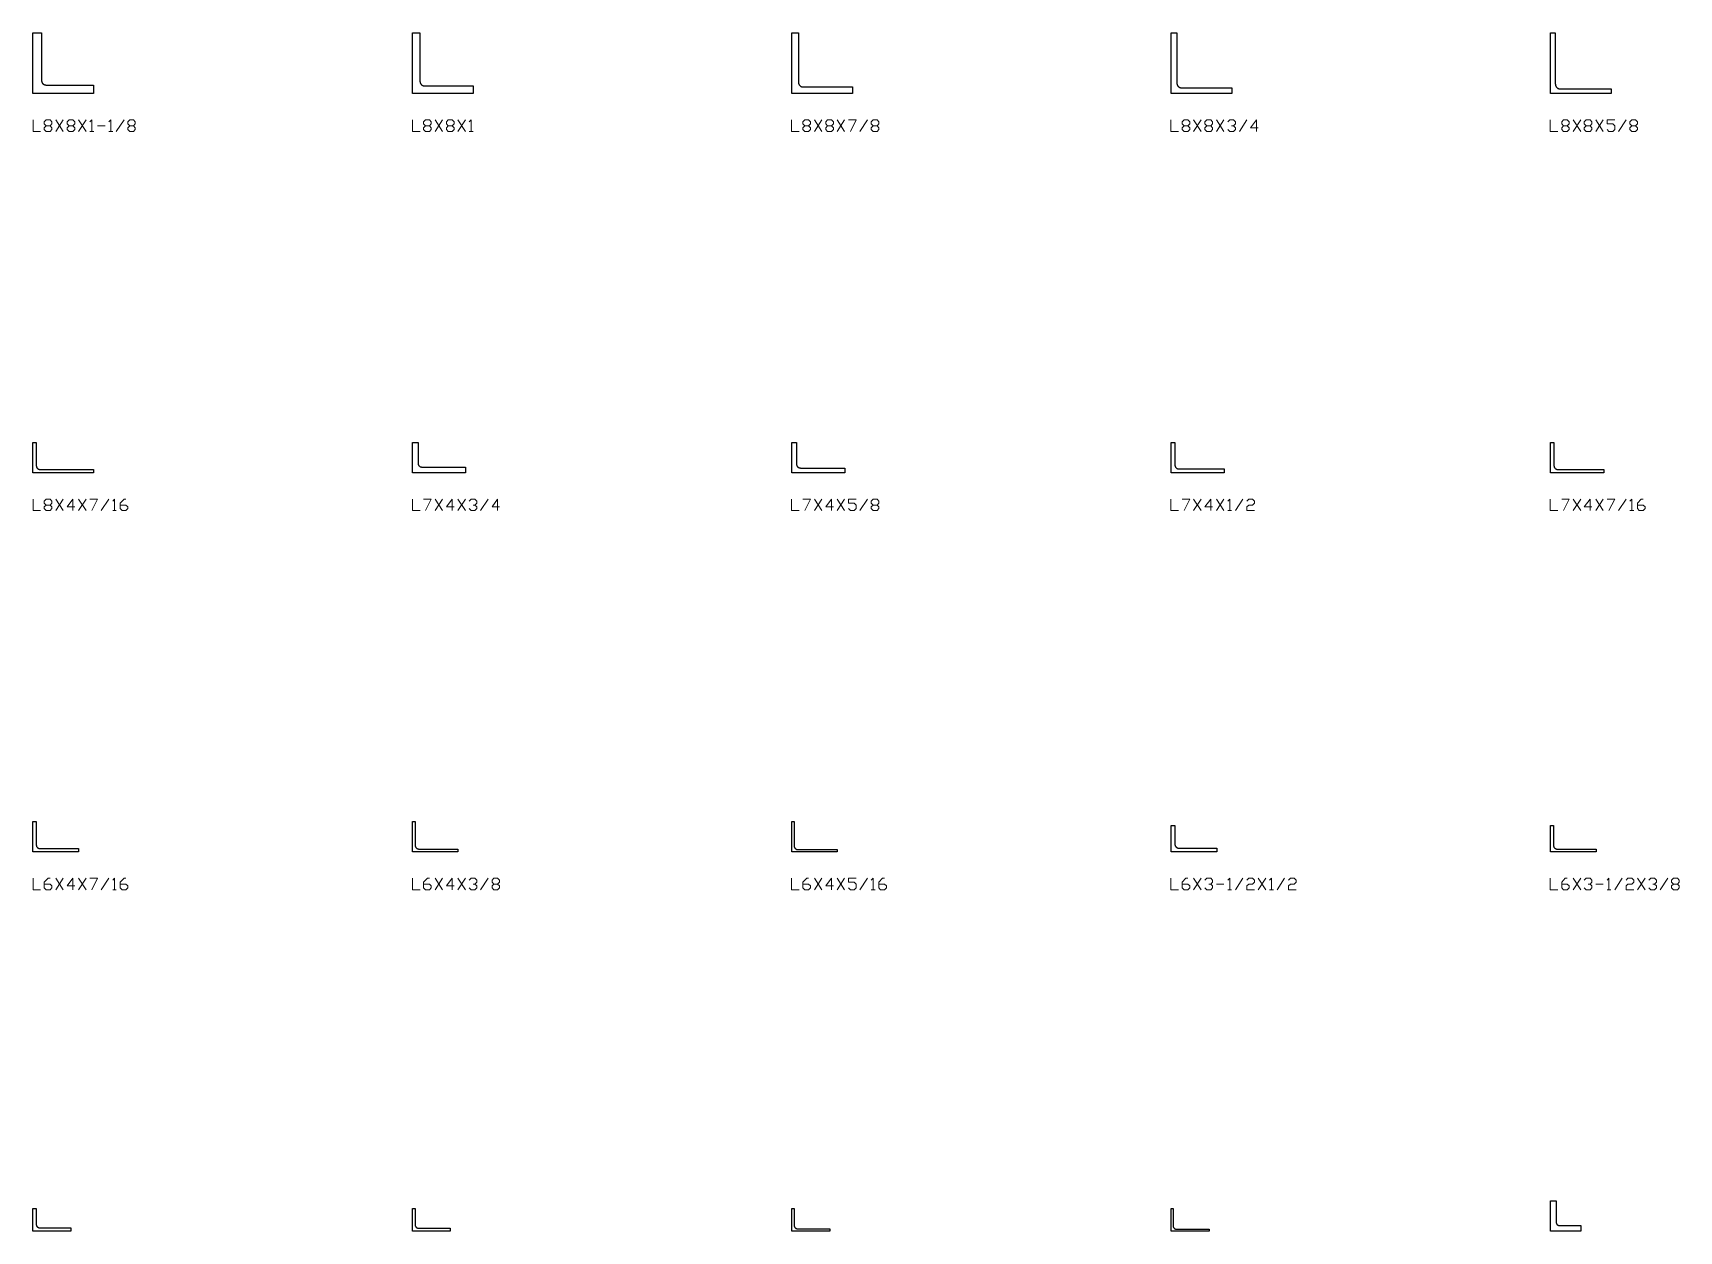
# Model space of a CAD drawing. Header units: inches. Extents: x 0 to 966, y -305 to 12.
# Drawn here: x 500 to 716.9, y -150 to 8 of the extents above; entities that cross this region are included whole.
import ezdxf

# ---------------------------------------------------------------- set-up
doc = ezdxf.new("R2010")
doc.units = ezdxf.units.IN
doc.header["$MEASUREMENT"] = 0
doc.layers.add('AISC_STEEL', color=7, linetype='Continuous')

msp = doc.modelspace()

# ---------------------------------------------------------------- linework, layer by layer
at = {"color": 3, "lineweight": 0}
for p, q in [((503.02, -3.48), (504, -5)), ((503.02, -5), (504, -3.48)), ((505.99, -3.48), (507.01, -5)), ((505.99, -5), (507.01, -3.48)), ((508.49, -4.24), (509.51, -4.24)), ((510.99, -5), (512.01, -3.48)), ((553, -3.48), (553.98, -5)), ((553, -5), (553.98, -3.48)), ((556.01, -3.48), (556.99, -5)), ((556.01, -5), (556.99, -3.48)), ((602.98, -3.48), (603.96, -5)), ((602.98, -5), (603.96, -3.48)), ((605.99, -3.48), (606.97, -5)), ((605.99, -5), (606.97, -3.48)), ((608.96, -5), (609.97, -3.48)), ((652.96, -3.48), (653.95, -5)), ((652.96, -5), (653.95, -3.48)), ((655.97, -3.48), (656.95, -5)), ((655.97, -5), (656.95, -3.48)), ((658.98, -5), (659.96, -3.48)), ((702.95, -3.48), (703.96, -5)), ((702.95, -5), (703.96, -3.48)), ((705.95, -3.48), (706.93, -5)), ((705.95, -5), (706.93, -3.48)), ((708.96, -5), (709.94, -3.48)), ((507.51, -5), (508.02, -5)), ((510.01, -5), (510.52, -5)), ((557.49, -5), (558, -5)), ((503.02, -53.5), (504, -54.98)), ((503.02, -54.98), (504, -53.5)), ((505.99, -53.5), (507.01, -54.98)), ((505.99, -54.98), (507.01, -53.5)), ((509, -54.98), (510.01, -53.5)), ((553, -53.5), (553.98, -54.98)), ((553, -54.98), (553.98, -53.5)), ((556.01, -53.5), (556.99, -54.98)), ((556.01, -54.98), (556.99, -53.5)), ((558.98, -54.98), (559.99, -53.5)), ((602.98, -53.5), (603.96, -54.98)), ((602.98, -54.98), (603.96, -53.5)), ((605.99, -53.5), (606.97, -54.98)), ((605.99, -54.98), (606.97, -53.5)), ((608.96, -54.98), (609.97, -53.5)), ((652.96, -53.5), (653.95, -54.98)), ((652.96, -54.98), (653.95, -53.5)), ((655.97, -53.5), (656.95, -54.98)), ((655.97, -54.98), (656.95, -53.5)), ((658.47, -54.98), (659.45, -53.5)), ((702.95, -53.5), (703.96, -54.98)), ((702.95, -54.98), (703.96, -53.5)), ((705.95, -53.5), (706.93, -54.98)), ((705.95, -54.98), (706.93, -53.5)), ((708.96, -54.98), (709.94, -53.5)), ((510.52, -54.98), (510.99, -54.98)), ((657.46, -54.98), (657.96, -54.98)), ((710.44, -54.98), (710.95, -54.98)), ((503.02, -103.48), (504, -105)), ((503.02, -105), (504, -103.48)), ((505.99, -103.48), (507.01, -105)), ((505.99, -105), (507.01, -103.48)), ((509, -105), (510.01, -103.48)), ((553, -103.48), (553.98, -105)), ((553, -105), (553.98, -103.48)), ((556.01, -103.48), (556.99, -105)), ((556.01, -105), (556.99, -103.48)), ((558.98, -105), (559.99, -103.48)), ((602.98, -103.48), (603.96, -105)), ((602.98, -105), (603.96, -103.48)), ((605.99, -103.48), (606.97, -105)), ((605.99, -105), (606.97, -103.48)), ((608.96, -105), (609.97, -103.48)), ((652.96, -103.48), (653.95, -105)), ((652.96, -105), (653.95, -103.48)), ((658.47, -105), (659.45, -103.48)), ((661.47, -103.48), (662.45, -105)), ((661.47, -105), (662.45, -103.48)), ((663.97, -105), (664.95, -103.48)), ((702.95, -103.48), (703.96, -105)), ((702.95, -105), (703.96, -103.48)), ((708.45, -105), (709.43, -103.48)), ((711.46, -103.48), (712.44, -105)), ((711.46, -105), (712.44, -103.48)), ((714.43, -105), (715.44, -103.48)), ((510.52, -105), (510.99, -105)), ((610.48, -105), (610.99, -105)), ((655.97, -104.24), (656.95, -104.24)), ((657.46, -105), (657.96, -105)), ((662.96, -105), (663.47, -105)), ((705.95, -104.24), (706.93, -104.24)), ((707.44, -105), (707.94, -105))]:
    msp.add_line(p, q, dxfattribs=at)
for points in [[(500.02, -3.48), (500.02, -5), (501, -5)], [(502.26, -4.24), (502.51, -4.5), (502.51, -4.75), (502.26, -5), (501.76, -5), (501.5, -4.75), (501.5, -4.5), (501.76, -4.24), (502.26, -4.24), (502.51, -3.99), (502.51, -3.74), (502.26, -3.48), (501.76, -3.48), (501.5, -3.74), (501.5, -3.99), (501.76, -4.24)], [(505.27, -4.24), (505.52, -4.5), (505.52, -4.75), (505.27, -5), (504.76, -5), (504.51, -4.75), (504.51, -4.5), (504.76, -4.24), (505.27, -4.24), (505.52, -3.99), (505.52, -3.74), (505.27, -3.48), (504.76, -3.48), (504.51, -3.74), (504.51, -3.99), (504.76, -4.24)], [(507.51, -3.74), (507.77, -3.48), (507.77, -5)], [(510.01, -3.74), (510.27, -3.48), (510.27, -5)], [(513.27, -4.24), (513.49, -4.5), (513.49, -4.75), (513.27, -5), (512.76, -5), (512.51, -4.75), (512.51, -4.5), (512.76, -4.24), (513.27, -4.24), (513.49, -3.99), (513.49, -3.74), (513.27, -3.48), (512.76, -3.48), (512.51, -3.74), (512.51, -3.99), (512.76, -4.24)], [(550, -3.48), (550, -5), (551.01, -5)], [(552.24, -4.24), (552.5, -4.5), (552.5, -4.75), (552.24, -5), (551.74, -5), (551.48, -4.75), (551.48, -4.5), (551.74, -4.24), (552.24, -4.24), (552.5, -3.99), (552.5, -3.74), (552.24, -3.48), (551.74, -3.48), (551.48, -3.74), (551.48, -3.99), (551.74, -4.24)], [(555.25, -4.24), (555.5, -4.5), (555.5, -4.75), (555.25, -5), (554.74, -5), (554.49, -4.75), (554.49, -4.5), (554.74, -4.24), (555.25, -4.24), (555.5, -3.99), (555.5, -3.74), (555.25, -3.48), (554.74, -3.48), (554.49, -3.74), (554.49, -3.99), (554.74, -4.24)], [(557.49, -3.74), (557.75, -3.48), (557.75, -5)], [(599.98, -3.48), (599.98, -5), (600.99, -5)], [(602.22, -4.24), (602.48, -4.5), (602.48, -4.75), (602.22, -5), (601.72, -5), (601.47, -4.75), (601.47, -4.5), (601.72, -4.24), (602.22, -4.24), (602.48, -3.99), (602.48, -3.74), (602.22, -3.48), (601.72, -3.48), (601.47, -3.74), (601.47, -3.99), (601.72, -4.24)], [(605.23, -4.24), (605.48, -4.5), (605.48, -4.75), (605.23, -5), (604.72, -5), (604.47, -4.75), (604.47, -4.5), (604.72, -4.24), (605.23, -4.24), (605.48, -3.99), (605.48, -3.74), (605.23, -3.48), (604.72, -3.48), (604.47, -3.74), (604.47, -3.99), (604.72, -4.24)], [(607.48, -3.48), (608.49, -3.48), (607.73, -5)], [(611.24, -4.24), (611.46, -4.5), (611.46, -4.75), (611.24, -5), (610.73, -5), (610.48, -4.75), (610.48, -4.5), (610.73, -4.24), (611.24, -4.24), (611.46, -3.99), (611.46, -3.74), (611.24, -3.48), (610.73, -3.48), (610.48, -3.74), (610.48, -3.99), (610.73, -4.24)], [(649.96, -3.48), (649.96, -5), (650.97, -5)], [(652.21, -4.24), (652.46, -4.5), (652.46, -4.75), (652.21, -5), (651.7, -5), (651.45, -4.75), (651.45, -4.5), (651.7, -4.24), (652.21, -4.24), (652.46, -3.99), (652.46, -3.74), (652.21, -3.48), (651.7, -3.48), (651.45, -3.74), (651.45, -3.99), (651.7, -4.24)], [(655.21, -4.24), (655.46, -4.5), (655.46, -4.75), (655.21, -5), (654.7, -5), (654.45, -4.75), (654.45, -4.5), (654.7, -4.24), (655.21, -4.24), (655.46, -3.99), (655.46, -3.74), (655.21, -3.48), (654.7, -3.48), (654.45, -3.74), (654.45, -3.99), (654.7, -4.24)], [(657.46, -3.74), (657.71, -3.48), (658.22, -3.48), (658.47, -3.74), (658.47, -3.99), (658.22, -4.24), (657.96, -4.24)], [(658.22, -4.24), (658.47, -4.5), (658.47, -4.75), (658.22, -5), (657.71, -5), (657.46, -4.75)], [(661.47, -4.5), (660.46, -4.5), (661.22, -3.48), (661.22, -5)], [(699.94, -3.48), (699.94, -5), (700.95, -5)], [(702.19, -4.24), (702.44, -4.5), (702.44, -4.75), (702.19, -5), (701.68, -5), (701.46, -4.75), (701.46, -4.5), (701.68, -4.24), (702.19, -4.24), (702.44, -3.99), (702.44, -3.74), (702.19, -3.48), (701.68, -3.48), (701.46, -3.74), (701.46, -3.99), (701.68, -4.24)], [(705.19, -4.24), (705.45, -4.5), (705.45, -4.75), (705.19, -5), (704.69, -5), (704.43, -4.75), (704.43, -4.5), (704.69, -4.24), (705.19, -4.24), (705.45, -3.99), (705.45, -3.74), (705.19, -3.48), (704.69, -3.48), (704.43, -3.74), (704.43, -3.99), (704.69, -4.24)], [(707.44, -4.75), (707.69, -5), (708.2, -5), (708.45, -4.75), (708.45, -4.24), (708.2, -3.99), (707.44, -3.99), (707.44, -3.48), (708.45, -3.48)], [(711.2, -4.24), (711.46, -4.5), (711.46, -4.75), (711.2, -5), (710.7, -5), (710.44, -4.75), (710.44, -4.5), (710.7, -4.24), (711.2, -4.24), (711.46, -3.99), (711.46, -3.74), (711.2, -3.48), (710.7, -3.48), (710.44, -3.74), (710.44, -3.99), (710.7, -4.24)], [(500.02, -53.5), (500.02, -54.98), (501, -54.98)], [(502.26, -54.26), (502.51, -54.48), (502.51, -54.73), (502.26, -54.98), (501.76, -54.98), (501.5, -54.73), (501.5, -54.48), (501.76, -54.26), (502.26, -54.26), (502.51, -54), (502.51, -53.75), (502.26, -53.5), (501.76, -53.5), (501.5, -53.75), (501.5, -54), (501.76, -54.26)], [(505.52, -54.48), (504.51, -54.48), (505.27, -53.5), (505.27, -54.98)], [(507.51, -53.5), (508.49, -53.5), (507.77, -54.98)], [(510.52, -53.75), (510.77, -53.5), (510.77, -54.98)], [(511.5, -54.26), (512.26, -54.26), (512.51, -54.48), (512.51, -54.73), (512.26, -54.98), (511.75, -54.98), (511.5, -54.73), (511.5, -54), (512.01, -53.5), (512.26, -53.5)], [(550, -53.5), (550, -54.98), (551.01, -54.98)], [(551.48, -53.5), (552.5, -53.5), (551.74, -54.98)], [(555.5, -54.48), (554.49, -54.48), (555.25, -53.5), (555.25, -54.98)], [(557.49, -53.75), (557.75, -53.5), (558.25, -53.5), (558.51, -53.75), (558.51, -54), (558.25, -54.26), (558, -54.26)], [(561.48, -54.48), (560.5, -54.48), (561.23, -53.5), (561.23, -54.98)], [(599.98, -53.5), (599.98, -54.98), (600.99, -54.98)], [(601.47, -53.5), (602.48, -53.5), (601.72, -54.98)], [(605.48, -54.48), (604.47, -54.48), (605.23, -53.5), (605.23, -54.98)], [(607.48, -54.73), (607.73, -54.98), (608.23, -54.98), (608.49, -54.73), (608.49, -54.26), (608.23, -54), (607.48, -54), (607.48, -53.5), (608.49, -53.5)], [(611.24, -54.26), (611.46, -54.48), (611.46, -54.73), (611.24, -54.98), (610.73, -54.98), (610.48, -54.73), (610.48, -54.48), (610.73, -54.26), (611.24, -54.26), (611.46, -54), (611.46, -53.75), (611.24, -53.5), (610.73, -53.5), (610.48, -53.75), (610.48, -54), (610.73, -54.26)], [(649.96, -53.5), (649.96, -54.98), (650.97, -54.98)], [(651.45, -53.5), (652.46, -53.5), (651.7, -54.98)], [(655.46, -54.48), (654.45, -54.48), (655.21, -53.5), (655.21, -54.98)], [(657.46, -53.75), (657.71, -53.5), (657.71, -54.98)], [(659.96, -53.75), (660.21, -53.5), (660.72, -53.5), (660.97, -53.75), (660.97, -54), (660.72, -54.26), (660.21, -54.26), (659.96, -54.48), (659.96, -54.98), (660.97, -54.98)], [(699.94, -53.5), (699.94, -54.98), (700.95, -54.98)], [(701.46, -53.5), (702.44, -53.5), (701.68, -54.98)], [(705.45, -54.48), (704.43, -54.48), (705.19, -53.5), (705.19, -54.98)], [(707.44, -53.5), (708.45, -53.5), (707.69, -54.98)], [(710.44, -53.75), (710.7, -53.5), (710.7, -54.98)], [(711.46, -54.26), (712.18, -54.26), (712.44, -54.48), (712.44, -54.73), (712.18, -54.98), (711.68, -54.98), (711.46, -54.73), (711.46, -54), (711.93, -53.5), (712.18, -53.5)], [(558.25, -54.26), (558.51, -54.48), (558.51, -54.73), (558.25, -54.98), (557.75, -54.98), (557.49, -54.73)], [(500.02, -103.48), (500.02, -105), (501, -105)], [(501.5, -104.24), (502.26, -104.24), (502.51, -104.49), (502.51, -104.74), (502.26, -105), (501.76, -105), (501.5, -104.74), (501.5, -103.98), (502.01, -103.48), (502.26, -103.48)], [(505.52, -104.49), (504.51, -104.49), (505.27, -103.48), (505.27, -105)], [(507.51, -103.48), (508.49, -103.48), (507.77, -105)], [(510.52, -103.73), (510.77, -103.48), (510.77, -105)], [(511.5, -104.24), (512.26, -104.24), (512.51, -104.49), (512.51, -104.74), (512.26, -105), (511.75, -105), (511.5, -104.74), (511.5, -103.98), (512.01, -103.48), (512.26, -103.48)], [(550, -103.48), (550, -105), (551.01, -105)], [(551.48, -104.24), (552.24, -104.24), (552.5, -104.49), (552.5, -104.74), (552.24, -105), (551.74, -105), (551.48, -104.74), (551.48, -103.98), (551.99, -103.48), (552.24, -103.48)], [(555.5, -104.49), (554.49, -104.49), (555.25, -103.48), (555.25, -105)], [(557.49, -103.73), (557.75, -103.48), (558.25, -103.48), (558.51, -103.73), (558.51, -103.98), (558.25, -104.24), (558, -104.24)], [(561.23, -104.24), (561.48, -104.49), (561.48, -104.74), (561.23, -105), (560.75, -105), (560.5, -104.74), (560.5, -104.49), (560.75, -104.24), (561.23, -104.24), (561.48, -103.98), (561.48, -103.73), (561.23, -103.48), (560.75, -103.48), (560.5, -103.73), (560.5, -103.98), (560.75, -104.24)], [(599.98, -103.48), (599.98, -105), (600.99, -105)], [(601.47, -104.24), (602.22, -104.24), (602.48, -104.49), (602.48, -104.74), (602.22, -105), (601.72, -105), (601.47, -104.74), (601.47, -103.98), (601.97, -103.48), (602.22, -103.48)], [(605.48, -104.49), (604.47, -104.49), (605.23, -103.48), (605.23, -105)], [(607.48, -104.74), (607.73, -105), (608.23, -105), (608.49, -104.74), (608.49, -104.24), (608.23, -103.98), (607.48, -103.98), (607.48, -103.48), (608.49, -103.48)], [(610.48, -103.73), (610.73, -103.48), (610.73, -105)], [(611.46, -104.24), (612.22, -104.24), (612.47, -104.49), (612.47, -104.74), (612.22, -105), (611.71, -105), (611.46, -104.74), (611.46, -103.98), (611.97, -103.48), (612.22, -103.48)], [(649.96, -103.48), (649.96, -105), (650.97, -105)], [(651.45, -104.24), (652.21, -104.24), (652.46, -104.49), (652.46, -104.74), (652.21, -105), (651.7, -105), (651.45, -104.74), (651.45, -103.98), (651.95, -103.48), (652.21, -103.48)], [(654.45, -103.73), (654.7, -103.48), (655.21, -103.48), (655.46, -103.73), (655.46, -103.98), (655.21, -104.24), (654.96, -104.24)], [(657.46, -103.73), (657.71, -103.48), (657.71, -105)], [(659.96, -103.73), (660.21, -103.48), (660.72, -103.48), (660.97, -103.73), (660.97, -103.98), (660.72, -104.24), (660.21, -104.24), (659.96, -104.49), (659.96, -105), (660.97, -105)], [(662.96, -103.73), (663.21, -103.48), (663.21, -105)], [(665.46, -103.73), (665.71, -103.48), (666.22, -103.48), (666.47, -103.73), (666.47, -103.98), (666.22, -104.24), (665.71, -104.24), (665.46, -104.49), (665.46, -105), (666.47, -105)], [(699.94, -103.48), (699.94, -105), (700.95, -105)], [(701.46, -104.24), (702.19, -104.24), (702.44, -104.49), (702.44, -104.74), (702.19, -105), (701.68, -105), (701.46, -104.74), (701.46, -103.98), (701.93, -103.48), (702.19, -103.48)], [(704.43, -103.73), (704.69, -103.48), (705.19, -103.48), (705.45, -103.73), (705.45, -103.98), (705.19, -104.24), (704.94, -104.24)], [(707.44, -103.73), (707.69, -103.48), (707.69, -105)], [(709.94, -103.73), (710.19, -103.48), (710.7, -103.48), (710.95, -103.73), (710.95, -103.98), (710.7, -104.24), (710.19, -104.24), (709.94, -104.49), (709.94, -105), (710.95, -105)], [(712.94, -103.73), (713.2, -103.48), (713.7, -103.48), (713.95, -103.73), (713.95, -103.98), (713.7, -104.24), (713.45, -104.24)], [(716.71, -104.24), (716.93, -104.49), (716.93, -104.74), (716.71, -105), (716.2, -105), (715.95, -104.74), (715.95, -104.49), (716.2, -104.24), (716.71, -104.24), (716.93, -103.98), (716.93, -103.73), (716.71, -103.48), (716.2, -103.48), (715.95, -103.73), (715.95, -103.98), (716.2, -104.24)], [(558.25, -104.24), (558.51, -104.49), (558.51, -104.74), (558.25, -105), (557.75, -105), (557.49, -104.74)], [(655.21, -104.24), (655.46, -104.49), (655.46, -104.74), (655.21, -105), (654.7, -105), (654.45, -104.74)], [(705.19, -104.24), (705.45, -104.49), (705.45, -104.74), (705.19, -105), (704.69, -105), (704.43, -104.74)], [(713.7, -104.24), (713.95, -104.49), (713.95, -104.74), (713.7, -105), (713.2, -105), (712.94, -104.74)]]:
    msp.add_lwpolyline(points, dxfattribs=at)
at = {"layer": 'AISC_STEEL'}
for points in [[(508, 0), (500, 0), (500, 8), (501.13, 8), (501.13, 1.75), (501.13, 1.72), (501.13, 1.69), (501.14, 1.66), (501.14, 1.63), (501.15, 1.6), (501.16, 1.58), (501.16, 1.55), (501.17, 1.52), (501.19, 1.49), (501.2, 1.47), (501.21, 1.44), (501.23, 1.41), (501.24, 1.39), (501.26, 1.37), (501.28, 1.34), (501.3, 1.32), (501.32, 1.3), (501.34, 1.28), (501.37, 1.26), (501.39, 1.24), (501.41, 1.23), (501.44, 1.21), (501.47, 1.2), (501.49, 1.19), (501.52, 1.17), (501.55, 1.16), (501.58, 1.16), (501.6, 1.15), (501.63, 1.14), (501.66, 1.14), (501.69, 1.13), (501.72, 1.13), (501.75, 1.13), (508, 1.13)], [(558, 0), (550, 0), (550, 8), (551, 8), (551, 1.63), (551, 1.6), (551, 1.57), (551.01, 1.54), (551.01, 1.51), (551.02, 1.48), (551.03, 1.45), (551.03, 1.42), (551.05, 1.4), (551.06, 1.37), (551.07, 1.34), (551.08, 1.31), (551.1, 1.29), (551.12, 1.26), (551.13, 1.24), (551.15, 1.22), (551.17, 1.2), (551.2, 1.17), (551.22, 1.15), (551.24, 1.13), (551.26, 1.12), (551.29, 1.1), (551.32, 1.08), (551.34, 1.07), (551.37, 1.06), (551.4, 1.05), (551.42, 1.03), (551.45, 1.03), (551.48, 1.02), (551.51, 1.01), (551.54, 1.01), (551.57, 1), (551.6, 1), (551.63, 1), (558, 1)], [(608, 0), (600, 0), (600, 8), (600.88, 8), (600.88, 1.5), (600.88, 1.47), (600.88, 1.44), (600.88, 1.41), (600.89, 1.38), (600.89, 1.35), (600.9, 1.32), (600.91, 1.3), (600.92, 1.27), (600.93, 1.24), (600.94, 1.21), (600.96, 1.19), (600.97, 1.16), (600.99, 1.14), (601.01, 1.11), (601.03, 1.09), (601.05, 1.07), (601.07, 1.05), (601.09, 1.03), (601.11, 1.01), (601.14, 0.99), (601.16, 0.97), (601.19, 0.96), (601.21, 0.94), (601.24, 0.93), (601.27, 0.92), (601.3, 0.91), (601.32, 0.9), (601.35, 0.89), (601.38, 0.89), (601.41, 0.88), (601.44, 0.88), (601.47, 0.88), (601.5, 0.88), (608, 0.88)], [(658, 0), (650, 0), (650, 8), (650.75, 8), (650.75, 1.38), (650.75, 1.35), (650.75, 1.32), (650.76, 1.29), (650.76, 1.26), (650.77, 1.23), (650.78, 1.2), (650.78, 1.17), (650.8, 1.15), (650.81, 1.12), (650.82, 1.09), (650.83, 1.06), (650.85, 1.04), (650.87, 1.01), (650.88, 0.99), (650.9, 0.97), (650.92, 0.95), (650.95, 0.92), (650.97, 0.9), (650.99, 0.88), (651.01, 0.87), (651.04, 0.85), (651.07, 0.83), (651.09, 0.82), (651.12, 0.81), (651.15, 0.8), (651.17, 0.78), (651.2, 0.78), (651.23, 0.77), (651.26, 0.76), (651.29, 0.76), (651.32, 0.75), (651.35, 0.75), (651.38, 0.75), (658, 0.75)], [(708, 0), (700, 0), (700, 8), (700.62, 8), (700.62, 1.25), (700.63, 1.22), (700.63, 1.19), (700.63, 1.16), (700.64, 1.13), (700.64, 1.1), (700.65, 1.07), (700.66, 1.05), (700.67, 1.02), (700.68, 0.99), (700.69, 0.96), (700.71, 0.94), (700.72, 0.91), (700.74, 0.89), (700.76, 0.86), (700.78, 0.84), (700.8, 0.82), (700.82, 0.8), (700.84, 0.78), (700.86, 0.76), (700.89, 0.74), (700.91, 0.72), (700.94, 0.71), (700.96, 0.69), (700.99, 0.68), (701.02, 0.67), (701.05, 0.66), (701.07, 0.65), (701.1, 0.64), (701.13, 0.64), (701.16, 0.63), (701.19, 0.63), (701.22, 0.63), (701.25, 0.62), (708, 0.62)], [(508, -50), (500, -50), (500, -46), (500.44, -46), (500.44, -49.06), (500.44, -49.09), (500.44, -49.12), (500.45, -49.15), (500.45, -49.18), (500.46, -49.21), (500.47, -49.23), (500.48, -49.26), (500.49, -49.29), (500.5, -49.31), (500.52, -49.34), (500.54, -49.36), (500.55, -49.38), (500.57, -49.41), (500.59, -49.43), (500.62, -49.45), (500.64, -49.46), (500.66, -49.48), (500.69, -49.5), (500.71, -49.51), (500.74, -49.52), (500.77, -49.53), (500.79, -49.54), (500.82, -49.55), (500.85, -49.55), (500.88, -49.56), (500.91, -49.56), (500.94, -49.56), (508, -49.56)], [(557, -50), (550, -50), (550, -46), (550.75, -46), (550.75, -48.75), (550.75, -48.78), (550.75, -48.81), (550.76, -48.84), (550.76, -48.87), (550.77, -48.89), (550.78, -48.92), (550.79, -48.95), (550.8, -48.97), (550.82, -49), (550.83, -49.02), (550.85, -49.05), (550.87, -49.07), (550.89, -49.09), (550.91, -49.11), (550.93, -49.13), (550.95, -49.15), (550.98, -49.17), (551, -49.18), (551.03, -49.2), (551.05, -49.21), (551.08, -49.22), (551.11, -49.23), (551.13, -49.24), (551.16, -49.24), (551.19, -49.25), (551.22, -49.25), (551.25, -49.25), (557, -49.25)], [(607, -50), (600, -50), (600, -46), (600.62, -46), (600.62, -48.87), (600.63, -48.9), (600.63, -48.93), (600.63, -48.96), (600.64, -48.99), (600.65, -49.01), (600.66, -49.04), (600.67, -49.07), (600.68, -49.1), (600.69, -49.12), (600.71, -49.15), (600.72, -49.17), (600.74, -49.19), (600.76, -49.22), (600.78, -49.24), (600.81, -49.26), (600.83, -49.28), (600.85, -49.29), (600.88, -49.31), (600.9, -49.32), (600.93, -49.33), (600.96, -49.34), (600.99, -49.35), (601.01, -49.36), (601.04, -49.37), (601.07, -49.37), (601.1, -49.37), (601.13, -49.38), (607, -49.38)], [(657, -50), (650, -50), (650, -46), (650.5, -46), (650.5, -49), (650.5, -49.03), (650.5, -49.06), (650.51, -49.09), (650.51, -49.12), (650.52, -49.14), (650.53, -49.17), (650.54, -49.2), (650.55, -49.22), (650.57, -49.25), (650.58, -49.27), (650.6, -49.3), (650.62, -49.32), (650.64, -49.34), (650.66, -49.36), (650.68, -49.38), (650.7, -49.4), (650.73, -49.42), (650.75, -49.43), (650.78, -49.45), (650.8, -49.46), (650.83, -49.47), (650.86, -49.48), (650.88, -49.49), (650.91, -49.49), (650.94, -49.5), (650.97, -49.5), (651, -49.5), (657, -49.5)], [(707, -50), (700, -50), (700, -46), (700.44, -46), (700.44, -49.06), (700.44, -49.09), (700.44, -49.12), (700.45, -49.15), (700.45, -49.18), (700.46, -49.21), (700.47, -49.23), (700.48, -49.26), (700.49, -49.29), (700.5, -49.31), (700.52, -49.34), (700.54, -49.36), (700.55, -49.38), (700.57, -49.41), (700.59, -49.43), (700.62, -49.45), (700.64, -49.46), (700.66, -49.48), (700.69, -49.5), (700.71, -49.51), (700.74, -49.52), (700.77, -49.53), (700.79, -49.54), (700.82, -49.55), (700.85, -49.55), (700.88, -49.56), (700.91, -49.56), (700.94, -49.56), (707, -49.56)], [(506, -100), (500, -100), (500, -96), (500.44, -96), (500.44, -99.06), (500.44, -99.09), (500.44, -99.12), (500.45, -99.15), (500.45, -99.18), (500.46, -99.21), (500.47, -99.23), (500.48, -99.26), (500.49, -99.29), (500.5, -99.31), (500.52, -99.34), (500.54, -99.36), (500.55, -99.38), (500.57, -99.41), (500.59, -99.43), (500.62, -99.45), (500.64, -99.46), (500.66, -99.48), (500.69, -99.5), (500.71, -99.51), (500.74, -99.52), (500.77, -99.53), (500.79, -99.54), (500.82, -99.55), (500.85, -99.55), (500.88, -99.56), (500.91, -99.56), (500.94, -99.56), (506, -99.56)], [(556, -100), (550, -100), (550, -96), (550.38, -96), (550.38, -99.12), (550.38, -99.15), (550.38, -99.18), (550.38, -99.21), (550.39, -99.24), (550.4, -99.27), (550.41, -99.3), (550.42, -99.32), (550.43, -99.35), (550.44, -99.38), (550.46, -99.4), (550.47, -99.42), (550.49, -99.45), (550.51, -99.47), (550.53, -99.49), (550.55, -99.51), (550.58, -99.53), (550.6, -99.54), (550.62, -99.56), (550.65, -99.57), (550.68, -99.58), (550.7, -99.59), (550.73, -99.6), (550.76, -99.61), (550.79, -99.62), (550.82, -99.62), (550.85, -99.62), (550.88, -99.62), (556, -99.62)], [(606, -100), (600, -100), (600, -96), (600.31, -96), (600.31, -99.19), (600.31, -99.22), (600.32, -99.25), (600.32, -99.27), (600.33, -99.3), (600.33, -99.33), (600.34, -99.36), (600.35, -99.39), (600.37, -99.41), (600.38, -99.44), (600.4, -99.46), (600.41, -99.49), (600.43, -99.51), (600.45, -99.53), (600.47, -99.55), (600.49, -99.57), (600.51, -99.59), (600.54, -99.6), (600.56, -99.62), (600.59, -99.63), (600.61, -99.65), (600.64, -99.66), (600.67, -99.67), (600.7, -99.67), (600.73, -99.68), (600.75, -99.68), (600.78, -99.69), (600.81, -99.69), (606, -99.69)], [(656, -100), (650, -100), (650, -96.5), (650.5, -96.5), (650.5, -99), (650.5, -99.03), (650.5, -99.06), (650.51, -99.09), (650.51, -99.12), (650.52, -99.14), (650.53, -99.17), (650.54, -99.2), (650.55, -99.22), (650.57, -99.25), (650.58, -99.27), (650.6, -99.3), (650.62, -99.32), (650.64, -99.34), (650.66, -99.36), (650.68, -99.38), (650.7, -99.4), (650.73, -99.42), (650.75, -99.43), (650.78, -99.45), (650.8, -99.46), (650.83, -99.47), (650.86, -99.48), (650.88, -99.49), (650.91, -99.49), (650.94, -99.5), (650.97, -99.5), (651, -99.5), (656, -99.5)], [(706, -100), (700, -100), (700, -96.5), (700.38, -96.5), (700.38, -99.12), (700.38, -99.15), (700.38, -99.18), (700.38, -99.21), (700.39, -99.24), (700.4, -99.27), (700.41, -99.3), (700.42, -99.32), (700.43, -99.35), (700.44, -99.38), (700.46, -99.4), (700.47, -99.42), (700.49, -99.45), (700.51, -99.47), (700.53, -99.49), (700.55, -99.51), (700.58, -99.53), (700.6, -99.54), (700.62, -99.56), (700.65, -99.57), (700.68, -99.58), (700.7, -99.59), (700.73, -99.6), (700.76, -99.61), (700.79, -99.62), (700.82, -99.62), (700.85, -99.62), (700.88, -99.62), (706, -99.62)], [(505, -150), (500, -150), (500, -147), (500.44, -147), (500.44, -149.12), (500.44, -149.15), (500.44, -149.18), (500.45, -149.21), (500.45, -149.24), (500.46, -149.27), (500.47, -149.3), (500.49, -149.33), (500.5, -149.35), (500.52, -149.38), (500.54, -149.4), (500.56, -149.42), (500.58, -149.44), (500.6, -149.46), (500.62, -149.48), (500.65, -149.5), (500.67, -149.51), (500.7, -149.53), (500.73, -149.54), (500.76, -149.55), (500.79, -149.55), (500.82, -149.56), (500.85, -149.56), (500.88, -149.56), (505, -149.56)], [(555, -150), (550, -150), (550, -147), (550.38, -147), (550.38, -149.19), (550.38, -149.22), (550.38, -149.25), (550.38, -149.28), (550.39, -149.31), (550.4, -149.33), (550.41, -149.36), (550.42, -149.39), (550.44, -149.41), (550.46, -149.44), (550.47, -149.46), (550.49, -149.49), (550.51, -149.51), (550.54, -149.53), (550.56, -149.54), (550.59, -149.56), (550.61, -149.58), (550.64, -149.59), (550.67, -149.6), (550.69, -149.61), (550.72, -149.62), (550.75, -149.62), (550.78, -149.62), (550.81, -149.62), (555, -149.62)], [(605, -150), (600, -150), (600, -147), (600.31, -147), (600.31, -149.25), (600.31, -149.28), (600.32, -149.31), (600.32, -149.34), (600.33, -149.37), (600.34, -149.4), (600.35, -149.42), (600.36, -149.45), (600.38, -149.48), (600.39, -149.5), (600.41, -149.53), (600.43, -149.55), (600.45, -149.57), (600.47, -149.59), (600.5, -149.61), (600.52, -149.62), (600.55, -149.64), (600.58, -149.65), (600.6, -149.66), (600.63, -149.67), (600.66, -149.68), (600.69, -149.68), (600.72, -149.69), (600.75, -149.69), (605, -149.69)], [(655, -150), (650, -150), (650, -147), (650.25, -147), (650.25, -149.31), (650.25, -149.34), (650.25, -149.37), (650.26, -149.4), (650.27, -149.43), (650.28, -149.46), (650.29, -149.49), (650.3, -149.51), (650.31, -149.54), (650.33, -149.56), (650.35, -149.59), (650.37, -149.61), (650.39, -149.63), (650.41, -149.65), (650.44, -149.67), (650.46, -149.69), (650.49, -149.7), (650.51, -149.71), (650.54, -149.72), (650.57, -149.73), (650.6, -149.74), (650.63, -149.75), (650.66, -149.75), (650.69, -149.75), (655, -149.75)], [(704, -150), (700, -150), (700, -146), (700.75, -146), (700.75, -148.87), (700.75, -148.9), (700.75, -148.93), (700.76, -148.96), (700.77, -148.99), (700.78, -149.02), (700.79, -149.04), (700.81, -149.07), (700.82, -149.09), (700.84, -149.12), (700.86, -149.14), (700.88, -149.16), (700.91, -149.18), (700.93, -149.19), (700.96, -149.21), (700.98, -149.22), (701.01, -149.23), (701.04, -149.24), (701.07, -149.25), (701.1, -149.25), (701.13, -149.25), (704, -149.25)]]:
    msp.add_lwpolyline(points, close=True, dxfattribs=at)

doc.saveas('drawing.dxf')
